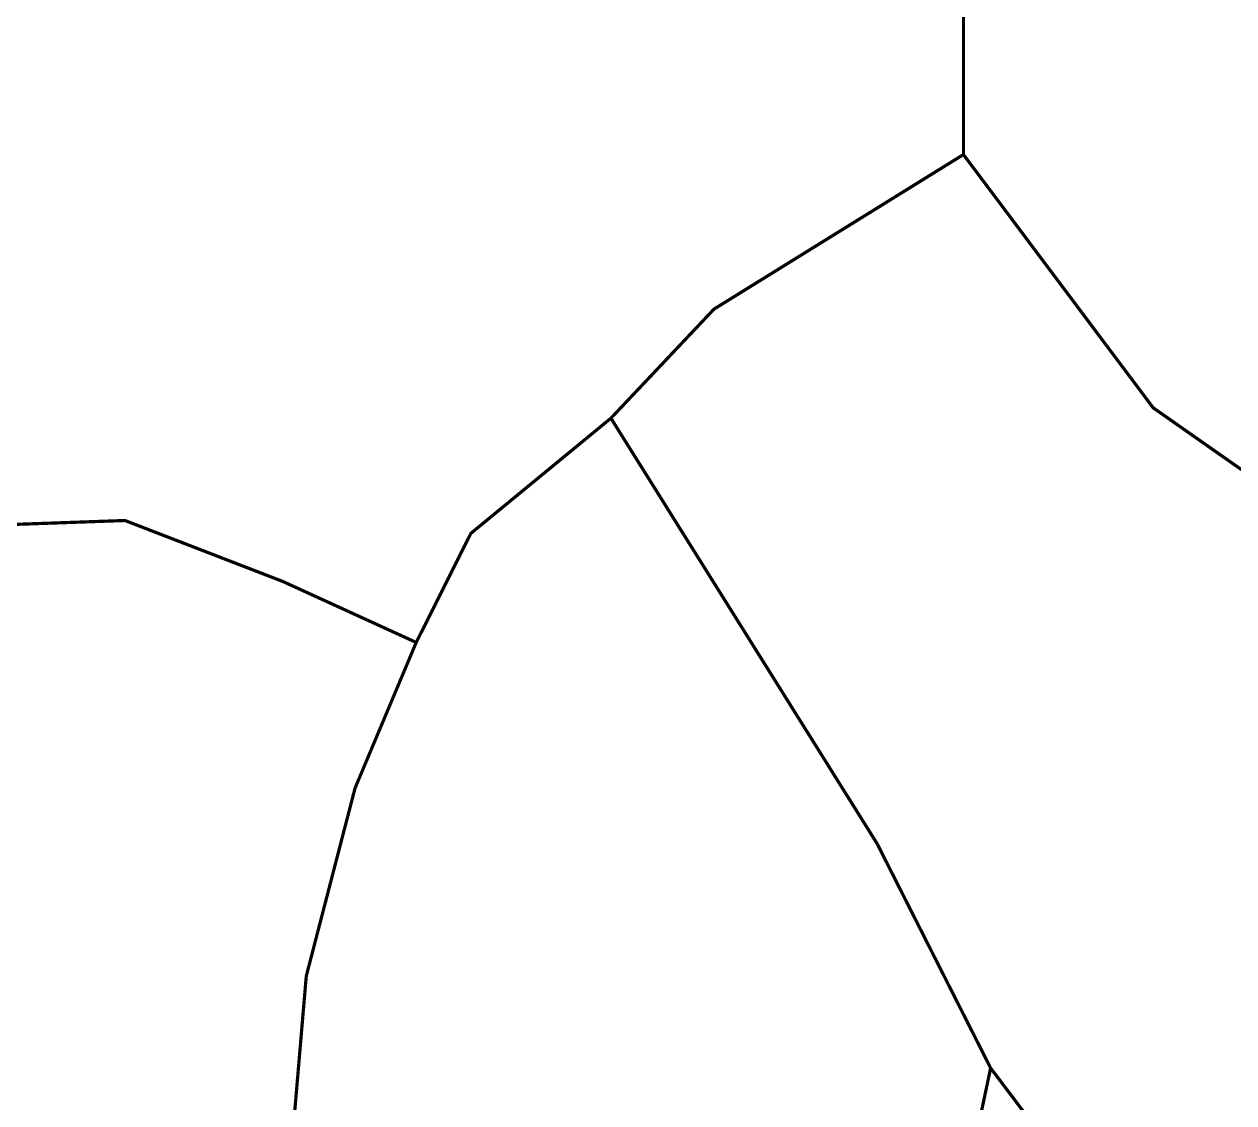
# Model space of a CAD drawing. Header units: metres. Extents: x 561401 to 594056, y 8460144 to 8508504.
# Drawn here: x 586524.9 to 586600.1, y 8502757.9 to 8502825 of the extents above; entities that cross this region are included whole.
import ezdxf

# ---------------------------------------------------------------- set-up
doc = ezdxf.new("R2010")
doc.units = ezdxf.units.M
doc.layers.add('1.2. AFECTADOS BASE GRAFICA SUNARP', color=150, linetype='Continuous')
doc.layers.add('1.2. BASE GRAFICA SUNARP', color=150, linetype='Continuous')

msp = doc.modelspace()

# ---------------------------------------------------------------- linework, layer by layer
at = {"layer": '1.2. AFECTADOS BASE GRAFICA SUNARP', "color": 64, "linetype": 'Continuous', "lineweight": -3, "const_width": 0.2}
for points in [[(586549.827, 8502888.426), (586530.548, 8502871.479), (586515.789, 8502857.542), (586504.657, 8502848.774), (586504.657, 8502848.774), (586508.961, 8502834.897), (586510.841, 8502823.51), (586510.041, 8502808.873), (586512.284, 8502793.767), (586520.967, 8502793.746), (586531.158, 8502794.106), (586540.971, 8502790.317), (586549.266, 8502786.528), (586552.663, 8502793.306), (586561.371, 8502800.465), (586567.778, 8502807.243), (586583.288, 8502816.851), (586583.296, 8502826.849), (586585.218, 8502842.696), (586599.557, 8502843.425), (586605.964, 8502850.564)], [(586541.655, 8502756.715), (586542.43, 8502765.793), (586545.465, 8502777.48), (586549.266, 8502786.528), (586540.971, 8502790.317), (586531.158, 8502794.106), (586520.967, 8502793.746), (586512.284, 8502793.767), (586510.041, 8502808.873), (586510.841, 8502823.51), (586500.625, 8502819.451), (586485.898, 8502813.822), (586477.858, 8502821.92), (586464.772, 8502810.083), (586458.761, 8502803.244), (586458.761, 8502803.244), (586466.999, 8502798.375), (586470.008, 8502792.707), (586474.156, 8502787.798), (586477.537, 8502780.249), (586481.676, 8502772.301), (586484.29, 8502758.714), (586483.531, 8502750.796)]]:
    msp.add_lwpolyline(points, dxfattribs=at)
at = {"layer": '1.2. BASE GRAFICA SUNARP', "color": 64, "linetype": 'Continuous', "lineweight": -3, "const_width": 0.2}
for points in [[(586605.964, 8502850.564), (586599.557, 8502843.425), (586585.218, 8502842.696), (586583.296, 8502826.849), (586583.288, 8502816.851), (586583.288, 8502816.851), (586595.079, 8502801.115), (586602.418, 8502795.976)], [(586664.302, 8502752.345), (586659.033, 8502764.063), (586657.549, 8502774.25), (586659.388, 8502788.708), (586648.685, 8502790.097), (586639.136, 8502790.097), (586621.515, 8502790.837), (586614.168, 8502790.837), (586602.418, 8502795.976), (586595.079, 8502801.115), (586583.288, 8502816.851), (586567.778, 8502807.243), (586561.371, 8502800.465), (586561.371, 8502800.465), (586577.92, 8502774.021), (586584.978, 8502760.074), (586590.709, 8502752.485)], [(586583.535, 8502753.255), (586584.978, 8502760.074), (586577.92, 8502774.021), (586561.371, 8502800.465), (586552.663, 8502793.306), (586549.266, 8502786.528), (586545.465, 8502777.48), (586542.43, 8502765.793), (586541.655, 8502756.715)]]:
    msp.add_lwpolyline(points, dxfattribs=at)

doc.saveas('drawing.dxf')
